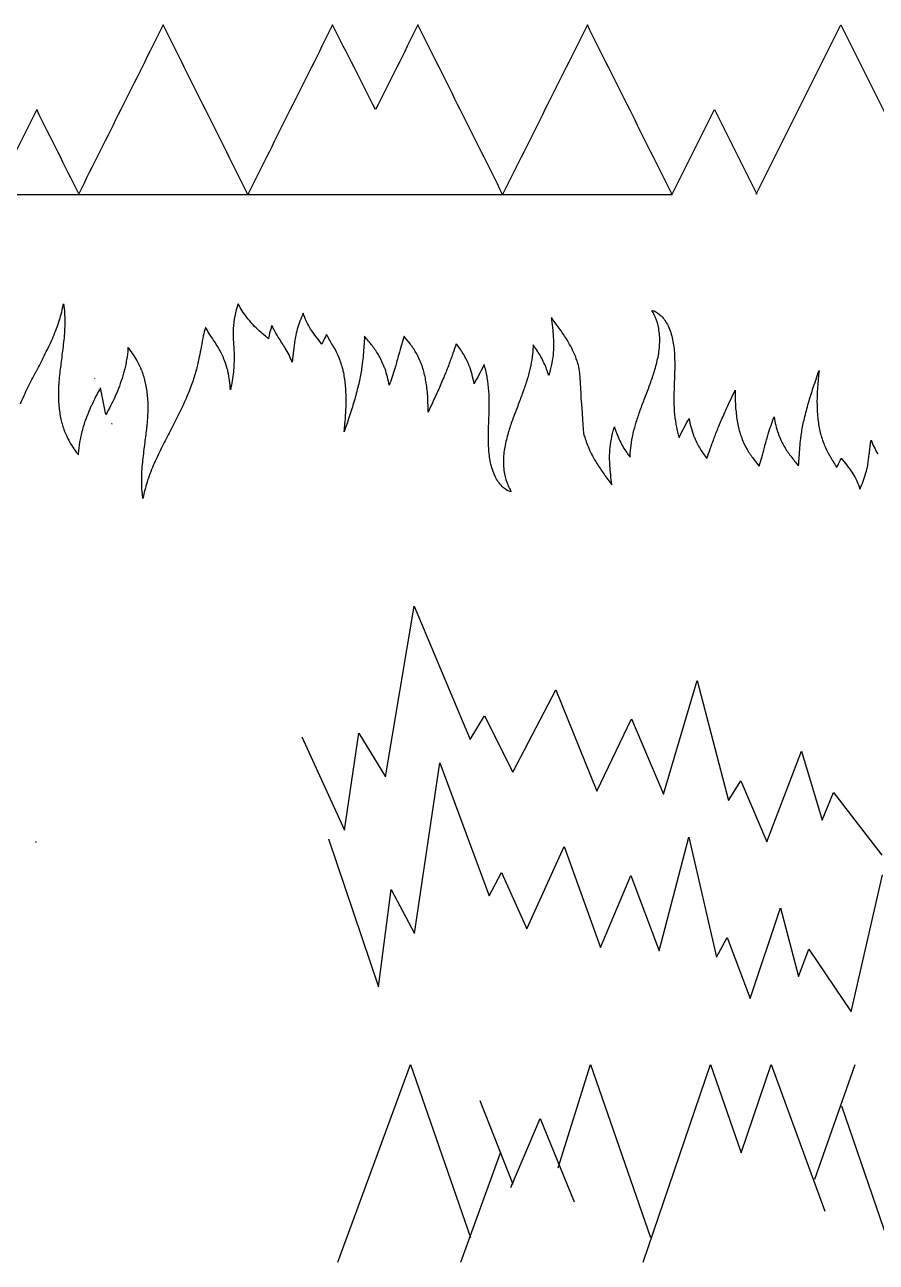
# Model space of a CAD drawing. Extents: x -2445 to 19593, y -8321 to 2625.
# Drawn here: x 3171 to 6248, y -2534 to 1939 of the extents above; entities that cross this region are included whole.
import ezdxf

# ---------------------------------------------------------------- set-up
doc = ezdxf.new("R2010")
doc.units = 0
doc.layers.add('Layer_1', color=7, linetype='CONTINUOUS')

msp = doc.modelspace()

# ---------------------------------------------------------------- linework, layer by layer
at = {"layer": 'Layer_1', "color": 7}
for points in [[(5814.4252, 1326.521504), (6120.56696, 1938.805), (6426.70864, 1326.521504), (6732.8504, 1938.805), (6888.18896, 1632.663232), (7041.25984, 1938.805), (7347.4016, 1326.521504), (7653.54328, 1938.805), (7959.68504, 1326.521504), (8112.756, 1632.663232), (8265.8264, 1326.521504)], [(5510.524, 1326.521504), (5663.5948, 1632.663232), (5816.66568, 1326.521504)], [(3977.57504, 1325.7382), (3977.57504, 1325.7382)], [(4898.27504, 1325.7382), (4898.27504, 1325.7382)], [(3309.907473, 922.320742), (3309.907473, 922.320742)], [(3294.512227, 864.529597), (3294.512227, 864.529597), (3294.512227, 864.529597)], [(3316.047075, 856.745169), (3316.047075, 856.745169), (3316.047075, 856.745169)], [(3825.782734, 842.916341), (3825.782734, 842.916341)], [(3844.078862, 813.734734), (3844.078862, 813.734734), (3844.078862, 813.734734), (3844.078862, 813.734734)], [(3924.248934, 811.581773), (3924.248934, 811.581773)], [(3924.486672, 840.276933), (3924.486672, 840.276933), (3924.486672, 840.276933)], [(4070.933954, 838.109948), (4070.933954, 838.109948), (4070.933954, 838.109948)], [(4266.10356, 811.394522), (4266.10356, 811.394522), (4266.10356, 811.394522), (4266.10356, 811.394522)], [(5078.380332, 844.863604), (5078.380332, 844.863604)], [(5081.471136, 810.6289), (5081.471136, 810.6289), (5081.471136, 810.6289)], [(5102.491783, 842.350216), (5102.491778, 842.350216)], [(5462.253243, 841.409399), (5462.253238, 841.409399), (5462.253243, 841.409399)], [(3544.241953, 767.615226), (3544.241953, 767.615226)], [(3869.962031, 773.167423), (3869.962031, 773.167423), (3869.962031, 773.167423)], [(3926.630244, 771.698223), (3926.630244, 771.698223), (3926.630244, 771.698223)], [(4112.774234, 769.488198), (4112.774234, 769.488198), (4112.774234, 769.488198), (4112.774234, 769.488198)], [(4143.767744, 769.647908), (4143.767744, 769.647908), (4143.767744, 769.647908)], [(4288.886109, 772.544284), (4288.886109, 772.544284)], [(4396.721304, 776.503142), (4396.721304, 776.503142)], [(4427.605525, 777.805822), (4427.605525, 777.805822)], [(4532.630705, 782.355246), (4532.630705, 782.355246)], [(4565.169848, 783.687908), (4565.169848, 783.687908)], [(4730.744428, 785.305486), (4730.744428, 785.305486)], [(5128.519027, 803.651254), (5128.519022, 803.651254)], [(5128.519027, 803.651254), (5128.519027, 803.651254)], [(5465.993158, 790.498642), (5465.993158, 790.498794)], [(5512.54876, 800.761395), (5512.54876, 800.761395), (5512.54876, 800.761395)], [(3303.77886, 728.203857), (3303.77886, 728.203857)], [(4587.658942, 749.175908), (4587.658942, 749.175908)], [(4754.963908, 751.39071), (4754.963908, 751.39071)], [(5157.797212, 748.271054), (5157.797212, 748.271054), (5157.797212, 748.271054), (5157.797199, 748.271054)], [(5459.781057, 737.792404), (5459.781062, 737.792404), (5459.781057, 737.792404)], [(5519.227275, 747.614697), (5519.227275, 747.614697)], [(3213.343413, 687.212194), (3213.343413, 687.212194)], [(3297.09674, 673.327331), (3297.09674, 673.327331), (3297.09674, 673.327331)], [(3593.62338, 690.510551), (3593.62338, 690.510551)], [(3790.649231, 688.813041), (3790.649231, 688.813041)], [(3905.787234, 685.126143), (3905.787234, 685.126143)], [(3925.541559, 684.49899), (3925.541559, 684.498838)], [(4321.402826, 691.583956), (4321.402826, 691.583956), (4321.402826, 691.583956), (4321.402826, 691.583956)], [(4388.825143, 694.767841), (4388.825143, 694.767841), (4388.825143, 694.767841)], [(4471.65194, 699.158216), (4471.65194, 699.158216), (4471.65194, 699.158216), (4471.65194, 699.158216)], [(4607.049166, 706.123056), (4607.049166, 706.123056), (4607.049166, 706.123056)], [(4608.556624, 701.903622), (4608.556624, 701.903622)], [(4702.120063, 705.331112), (4702.120063, 705.331112)], [(4703.646239, 709.565638), (4703.646239, 709.565638), (4703.646239, 709.565638), (4703.646239, 709.565638)], [(4831.105131, 709.828044), (4831.105131, 709.828044)], [(5068.272255, 682.235966), (5068.272255, 682.235966), (5068.272255, 682.235966), (5068.272255, 682.235966)], [(3296.769151, 670.445233), (3296.769151, 670.445233)], [(3464.630375, 529.98018), (3454.993906, 578.389593), (3445.357437, 626.799006)], [(4685.236691, 663.349582), (4685.236691, 663.349582)], [(5183.862571, 652.260991), (5183.862571, 652.260991)], [(5431.439018, 641.286137), (5431.439018, 641.286137)], [(3914.600645, 619.554889), (3914.600645, 619.554889)], [(4626.807919, 604.739511), (4626.807919, 604.739511)], [(4664.631258, 616.053667), (4664.631258, 616.053667)], [(4848.492251, 614.342336), (4848.492251, 614.342336)], [(5518.666149, 542.436864), (5518.666149, 542.436864)], [(5702.527142, 540.725533), (5702.527142, 540.725533)], [(5740.350481, 552.039689), (5740.350481, 552.039689)], [(4935.719382, 515.493063), (4935.719382, 515.493063)], [(5183.295829, 504.518209), (5183.295829, 504.518209)], [(5681.921709, 493.429618), (5681.921709, 493.429618)], [(3316.36446, 466.268649), (3316.36446, 466.268649)], [(3612.8911, 483.451869), (3612.8911, 483.451869), (3612.8911, 483.451869)], [(3613.218689, 486.333967), (3613.218689, 486.333967)], [(3696.644427, 469.567006), (3696.644427, 469.567006)], [(5298.886145, 474.543234), (5298.886145, 474.543234), (5298.886145, 474.543234), (5298.886145, 474.543234)], [(5665.038337, 451.448088), (5665.038337, 451.448088)], [(5758.601776, 454.875578), (5758.601776, 454.875578)], [(5760.109234, 450.656144), (5760.109234, 450.656144), (5760.109234, 450.656144)], [(5895.50646, 457.620984), (5895.50646, 457.620984), (5895.50646, 457.620984), (5895.50646, 457.620984)], [(5978.333257, 462.011359), (5978.333257, 462.011359), (5978.333257, 462.011359)], [(6045.755574, 465.195244), (6045.755574, 465.195244), (6045.755574, 465.195244), (6045.755574, 465.195244)], [(3606.20898, 428.575343), (3606.20898, 428.575343)], [(4847.931125, 409.164503), (4847.931125, 409.164503)], [(4907.377343, 418.986796), (4907.377338, 418.986796), (4907.377343, 418.986796)], [(5209.361188, 408.508146), (5209.361188, 408.508146), (5209.361188, 408.508146), (5209.361201, 408.508146)], [(5536.053269, 446.951156), (5536.053269, 446.951156)], [(5612.194492, 405.38849), (5612.194492, 405.38849)], [(5663.512161, 447.213562), (5663.512161, 447.213562), (5663.512161, 447.213562), (5663.512161, 447.213562)], [(5779.499458, 407.603292), (5779.499458, 407.603292)], [(3365.745887, 389.163974), (3365.745887, 389.163974)], [(4901.165242, 366.280558), (4901.165242, 366.280406)], [(5636.413972, 371.473714), (5636.413972, 371.473714)], [(5801.988552, 373.091292), (5801.988552, 373.091292)], [(5834.527695, 374.423954), (5834.527695, 374.423954)], [(5939.552875, 378.973378), (5939.552875, 378.973378)], [(5970.437096, 380.276058), (5970.437096, 380.276058)], [(6078.272291, 384.234916), (6078.272291, 384.234916)], [(6223.390656, 387.131292), (6223.390656, 387.131292), (6223.390656, 387.131292)], [(4854.60964, 356.017805), (4854.60964, 356.017805), (4854.60964, 356.017805)], [(4904.905157, 315.369801), (4904.905162, 315.369801), (4904.905157, 315.369801)], [(5238.639373, 353.127946), (5238.639378, 353.127946)], [(5238.639373, 353.127946), (5238.639373, 353.127946)], [(5264.666617, 314.428984), (5264.666622, 314.428984)], [(5285.687264, 346.1503), (5285.687264, 346.1503), (5285.687264, 346.1503)], [(6101.05484, 345.384678), (6101.05484, 345.384678), (6101.05484, 345.384678), (6101.05484, 345.384678)], [(3593.940765, 300.034031), (3593.940765, 300.034031), (3593.940765, 300.034031)], [(3615.475613, 292.249603), (3615.475613, 292.249603), (3615.475613, 292.249603)], [(5288.778068, 311.915596), (5288.778068, 311.915596)], [(3600.080367, 234.458458), (3600.080367, 234.458458)], [(4172.8404, -634.6178), (4327.27824, -972.6638), (4378.77496, -621.5426), (4475.33184, -780.1134), (4578.32608, -162.82012), (4781.09528, -644.19556), (4832.59216, -559.24708), (4935.58624, -763.12364), (5090.07736, -465.80356), (5238.13112, -831.0826), (5363.65464, -570.5734), (5479.5232, -842.4094), (5601.82864, -431.82388), (5714.47832, -865.06228), (5759.53808, -794.2714), (5852.8764, -1015.13796), (5978.39976, -686.66988), (6052.42664, -935.85268), (6094.26736, -836.74572), (6268.06992, -1063.27564)], [(4268.89992, -1003.4618), (4450.12384, -1538.63836), (4495.42968, -1187.51732), (4580.37832, -1346.08812), (4670.99016, -728.7946), (4849.38256, -1210.17028), (4894.68832, -1125.2218), (4985.30016, -1329.09836), (5121.21808, -1031.77828), (5251.47248, -1397.05732), (5361.906, -1136.54812), (5463.84416, -1408.38388), (5571.44592, -997.7986), (5670.55264, -1431.037), (5710.19552, -1360.24612), (5792.31272, -1581.11268), (5902.74576, -1252.6446), (5967.87296, -1501.8274), (6004.68408, -1402.72044), (6157.59168, -1629.25036), (6270.85664, -1133.71644)], [(4302.3948, -2534.34052), (4565.3508, -1820.01748), (4782.50808, -2445.04532)], [(5099.46816, -2193.15348), (5215.2144, -1820.01748), (5432.37208, -2445.04532)], [(5406.20152, -2534.34052), (5649.52936, -1820.01748), (5759.7168, -2138.90356), (5868.29528, -1820.01748), (6062.87376, -2349.7214)], [(6026.18456, -2234.3486), (6172.19288, -1820.01748)], [(4815.87184, -1949.93476), (4935.38096, -2252.19076)], [(6122.30312, -1968.82532), (6316.56136, -2534.34052)], [(4927.67704, -2264.13052), (5033.79688, -2014.17964), (5156.99648, -2315.5326)], [(4747.04456, -2534.34052), (4891.0872, -2138.90356)]]:
    msp.add_lwpolyline(points, dxfattribs=at)
for points in [[(3671.42496, 1938.0132), (3569.75832, 1734.671536), (3468.0916, 1531.329864), (3366.42496, 1327.9882)], [(3977.57504, 1325.7382), (3875.52504, 1529.829864), (3773.47496, 1733.921536), (3671.42496, 1938.0132)], [(4283.72496, 1938.0132), (4181.67496, 1733.921536), (4079.62504, 1529.829864), (3977.57504, 1325.7382)], [(4439.05, 1631.8882), (4387.27496, 1733.929864), (4335.5, 1835.971536), (4283.72496, 1938.0132)], [(4592.12496, 1938.0132), (4541.1, 1835.971536), (4490.07496, 1733.929864), (4439.05, 1631.8882)], [(4898.27504, 1325.7382), (4796.22504, 1529.829864), (4694.17496, 1733.921536), (4592.12496, 1938.0132)], [(5204.4, 1938.0132), (5102.35832, 1733.921536), (5000.31672, 1529.829864), (4898.27504, 1325.7382)], [(5510.55, 1325.7382), (5408.5, 1529.829864), (5306.45, 1733.921536), (5204.4, 1938.0132)], [(3214.5, 1631.8882), (3163.47496, 1529.8382), (3112.45, 1427.7882), (3061.42496, 1325.7382)], [(3366.42496, 1327.9882), (3315.78328, 1429.2882), (3265.14168, 1530.5882), (3214.5, 1631.8882)], [(3061.42496, 1325.7382), (3162.71664, 1325.7382), (3264.00832, 1325.7382), (3365.3, 1325.7382)], [(3365.3, 1325.7382), (3366.05, 1325.7382), (3366.8, 1325.7382), (3367.55, 1325.7382)], [(3367.55, 1325.7382), (3570.89168, 1325.7382), (3774.23336, 1325.7382), (3977.57504, 1325.7382)], [(3977.57504, 1325.7382), (4284.47504, 1325.7382), (4591.37504, 1325.7382), (4898.27504, 1325.7382)], [(4898.27504, 1325.7382), (5102.36672, 1325.7382), (5306.45832, 1325.7382), (5510.55, 1325.7382)], [(3294.512227, 864.529597), (3300.621494, 883.4546), (3305.626609, 902.797297), (3309.907473, 922.320742)], [(3309.907473, 922.320742), (3309.907473, 922.320742), (3309.907473, 922.320895), (3309.907612, 922.321047)], [(3309.907612, 922.321047), (3310.448237, 924.959032), (3310.998236, 927.594832), (3311.560747, 930.227328)], [(3311.560747, 930.227328), (3311.560747, 930.227328), (3311.560747, 930.227328), (3311.560747, 930.227481)], [(3311.560747, 930.227481), (3312.000764, 927.205948), (3312.420235, 924.180757), (3312.820221, 921.152618)], [(3312.820221, 921.152618), (3315.346742, 899.810166), (3316.51812, 878.261763), (3316.047075, 856.745169)], [(3942.049869, 930.244744), (3932.775294, 901.22432), (3926.747428, 870.939377), (3924.486672, 840.276933)], [(3942.049961, 930.24515), (3942.049915, 930.244998), (3942.049869, 930.244846), (3942.049869, 930.244744)], [(3974.270209, 880.401853), (3962.174261, 895.886306), (3951.304497, 912.546252), (3942.049961, 930.24515)], [(4177.590799, 896.341045), (4169.257252, 877.509237), (4162.121355, 858.042958), (4156.124101, 838.163659)], [(4204.546862, 838.662505), (4193.325824, 856.49652), (4183.904238, 875.791554), (4177.590799, 896.341045)], [(5442.180272, 898.282174), (5440.792976, 901.002834), (5439.280033, 903.647729), (5437.985038, 906.422811)], [(5437.985038, 906.422811), (5448.122264, 904.539625), (5457.289549, 898.578321), (5465.406509, 891.63467)], [(5450.330333, 881.072009), (5447.762234, 886.8921), (5445.057449, 892.639933), (5442.180272, 898.282174)], [(3271.087983, 803.505379), (3280.010775, 823.296057), (3287.614023, 843.781878), (3294.512227, 864.529597)], [(3316.047075, 856.745169), (3315.480086, 834.906514), (3314.162527, 813.078529), (3311.62174, 791.410711)], [(4012.091604, 838.656306), (3998.686454, 851.660503), (3985.919584, 865.489012), (3974.270209, 880.401853)], [(4064.620608, 851.664822), (4063.077408, 847.190299), (4061.590953, 842.692198), (4060.153856, 838.175194)], [(4070.933954, 838.109948), (4068.722787, 842.566737), (4066.611351, 847.083843), (4064.620608, 851.664822)], [(5074.376738, 881.023111), (5074.376678, 881.023111), (5074.376614, 881.023264), (5074.376554, 881.023264)], [(5074.376554, 881.023264), (5075.655632, 868.962693), (5077.130059, 856.927783), (5078.380332, 844.863604)], [(5102.491778, 842.350216), (5093.256288, 855.359901), (5083.748532, 868.132028), (5074.376738, 881.023111)], [(5462.253238, 841.409399), (5459.530298, 855.039885), (5455.822205, 868.492571), (5450.330333, 881.072009)], [(5465.406509, 891.63467), (5465.40655, 891.63467), (5465.406587, 891.634517), (5465.406629, 891.634517)], [(5465.406629, 891.634517), (5467.254715, 890.053678), (5469.055498, 888.406119), (5470.814182, 886.70617)], [(5470.814182, 886.70617), (5481.16255, 876.459067), (5489.410486, 863.829678), (5496.058878, 850.369625)], [(5496.058878, 850.369625), (5496.058883, 850.369625), (5496.058887, 850.369625), (5496.058892, 850.369625)], [(5496.058892, 850.369625), (5503.483376, 834.714638), (5509.099298, 818.007486), (5512.54876, 800.761395)], [(3816.578017, 814.477998), (3813.881862, 801.251843), (3811.548155, 787.940015), (3809.066651, 774.663148)], [(3824.008998, 842.96558), (3821.061022, 833.62882), (3818.585521, 824.112328), (3816.578017, 814.477998)], [(3824.645984, 844.95695), (3824.432809, 844.293516), (3824.220511, 843.629624), (3824.008998, 842.96558)], [(3825.782734, 842.916341), (3825.402232, 843.595477), (3825.0233, 844.275629), (3824.645984, 844.95695)], [(3844.078862, 813.734734), (3837.73892, 823.27587), (3831.550053, 832.944805), (3825.782734, 842.916341)], [(3869.962031, 773.167423), (3861.623589, 786.908938), (3852.814704, 800.295717), (3844.078862, 813.734734)], [(3924.486672, 840.276933), (3923.849732, 830.730868), (3923.810025, 821.141203), (3924.248934, 811.581773)], [(3924.248934, 811.581773), (3924.845566, 798.274671), (3925.848925, 784.994044), (3926.630198, 771.698477)], [(4044.912547, 809.545178), (4033.773694, 818.974523), (4022.745376, 828.570844), (4012.091604, 838.656306)], [(4051.802486, 803.598559), (4049.503916, 805.577988), (4047.206685, 807.559398), (4044.912547, 809.545178)], [(4052.872425, 809.481355), (4052.504113, 807.522964), (4052.148036, 805.561829), (4051.802486, 803.598559)], [(4060.153856, 838.175194), (4057.191889, 828.787924), (4054.741737, 819.203239), (4052.872425, 809.481355)], [(4087.656963, 809.31382), (4081.708881, 818.642654), (4076.021393, 828.18379), (4070.933954, 838.109948)], [(4112.774234, 769.488198), (4104.546328, 782.872639), (4095.964746, 795.989289), (4087.656963, 809.31382)], [(4149.339987, 809.470125), (4147.087496, 796.268718), (4145.409197, 782.957906), (4143.767744, 769.647908)], [(4149.340033, 809.470379), (4149.340033, 809.470278), (4149.339987, 809.470278), (4149.339987, 809.470125)], [(4156.124101, 838.163659), (4153.316625, 828.768869), (4151.033937, 819.182812), (4149.340033, 809.470379)], [(4224.945654, 810.485755), (4217.802415, 819.569714), (4210.883987, 828.880813), (4204.546862, 838.662505)], [(4224.945746, 810.485603), (4224.9457, 810.485755), (4224.945654, 810.485755), (4224.945654, 810.485755)], [(4245.439697, 784.234672), (4238.613382, 792.989809), (4231.716193, 801.678228), (4224.945746, 810.485603)], [(4257.807089, 811.192534), (4253.480238, 802.322657), (4249.384153, 793.317766), (4245.439836, 784.234367)], [(4261.793193, 818.916899), (4260.431032, 816.363318), (4259.101515, 813.788445), (4257.807089, 811.192534)], [(4266.10356, 811.394522), (4264.641669, 813.884382), (4263.202587, 816.390554), (4261.793193, 818.916899)], [(4288.886109, 772.544284), (4281.394043, 785.566317), (4273.582283, 798.363241), (4266.10356, 811.394522)], [(4399.561239, 812.645474), (4398.366498, 800.624233), (4397.561262, 788.560816), (4396.721304, 776.503142)], [(4399.561424, 812.645372), (4399.561378, 812.645372), (4399.561285, 812.645474), (4399.561239, 812.645474)], [(4427.605525, 777.805822), (4418.39416, 789.550683), (4408.90087, 801.023533), (4399.561424, 812.645372)], [(4541.959365, 813.060476), (4538.726024, 802.871708), (4535.671118, 792.615713), (4532.630705, 782.355246)], [(4565.169848, 783.687908), (4557.581384, 793.618944), (4549.76323, 803.333815), (4541.959365, 813.060476)], [(5078.380332, 844.863604), (5078.380336, 844.863604), (5078.380336, 844.863604), (5078.380336, 844.863604)], [(5078.380336, 844.863604), (5079.603446, 833.47414), (5080.70203, 822.066383), (5081.471136, 810.6289)], [(5081.471136, 810.6289), (5082.504253, 795.139873), (5082.768125, 779.575794), (5081.900737, 764.074368)], [(5128.519022, 803.651254), (5120.280561, 816.897327), (5111.515192, 829.739019), (5102.491783, 842.350216)], [(5465.993158, 790.498794), (5466.604006, 807.551383), (5465.319165, 824.680448), (5462.253243, 841.409399)], [(3241.881553, 742.306664), (3251.873914, 762.55579), (3261.546767, 782.9941), (3271.087983, 803.505277)], [(3271.087983, 803.505277), (3271.087983, 803.505277), (3271.087983, 803.505277), (3271.087983, 803.505379)], [(3311.62174, 791.410559), (3309.072964, 770.331885), (3306.418317, 749.269014), (3303.77886, 728.203857)], [(3311.62174, 791.410711), (3311.62174, 791.410559), (3311.62174, 791.410559), (3311.62174, 791.410559)], [(3544.241953, 767.615226), (3543.233653, 754.33663), (3541.548568, 741.124044), (3539.323226, 728.026196)], [(3544.631597, 772.626553), (3544.511181, 770.955213), (3544.381207, 769.284787), (3544.241953, 767.615226)], [(3548.21499, 768.067068), (3547.026851, 769.593028), (3545.832294, 771.112839), (3544.631597, 772.626858)], [(3544.631597, 772.626858), (3544.631597, 772.626705), (3544.631597, 772.626553), (3544.631597, 772.626553)], [(3579.935474, 719.54566), (3570.760492, 736.754249), (3560.047666, 752.950512), (3548.21499, 768.067068)], [(3809.066651, 774.663148), (3806.990167, 762.465327), (3804.721747, 750.30648), (3802.210925, 738.2079)], [(3889.018977, 736.048182), (3883.573245, 748.951207), (3877.217836, 761.392785), (3869.962031, 773.167423)], [(3926.630198, 771.698477), (3926.630198, 771.698477), (3926.630244, 771.698324), (3926.630244, 771.698223)], [(3926.630244, 771.698223), (3927.567531, 758.995204), (3927.958791, 746.245384), (3927.87739, 733.500952)], [(4137.546925, 719.466135), (4130.797348, 736.977782), (4122.563809, 753.811462), (4112.774234, 769.488198)], [(4143.007017, 762.60776), (4141.418477, 748.193156), (4139.616945, 733.806296), (4137.547018, 719.465881)], [(4143.767744, 769.647908), (4143.518047, 767.300633), (4143.264979, 764.953917), (4143.007017, 762.60776)], [(4245.439836, 784.234367), (4245.439789, 784.234519), (4245.439743, 784.234519), (4245.439697, 784.234672)], [(4306.51016, 736.737125), (4301.448577, 749.12982), (4295.574878, 761.123976), (4288.886109, 772.544284)], [(4395.793713, 761.275251), (4395.09084, 751.144818), (4394.209836, 741.029681), (4393.170509, 730.934564)], [(4396.721304, 776.503142), (4396.452215, 771.424383), (4396.145219, 766.347912), (4395.793713, 761.275403)], [(4395.793713, 761.275403), (4395.793713, 761.275251), (4395.793713, 761.275251), (4395.793713, 761.275251)], [(4451.045145, 742.966883), (4444.08627, 755.238487), (4436.246761, 766.906109), (4427.605525, 777.805822)], [(4532.630705, 782.355246), (4529.303704, 770.361496), (4526.034141, 758.348487), (4522.729349, 746.347268)], [(4587.658942, 749.175908), (4581.028216, 761.325202), (4573.513244, 772.892465), (4565.169848, 783.687908)], [(4730.744322, 785.305181), (4726.694022, 773.908502), (4722.634482, 762.515887), (4718.561257, 751.129117)], [(4730.744428, 785.305486), (4730.744387, 785.305486), (4730.744359, 785.305334), (4730.744322, 785.305181)], [(4754.963908, 751.39071), (4747.72002, 763.375059), (4739.625361, 774.738912), (4730.744428, 785.305486)], [(5008.126259, 775.034907), (5007.748325, 762.763456), (5006.634345, 750.525898), (5004.996041, 738.380466)], [(5008.322063, 781.315988), (5008.274692, 779.221617), (5008.209663, 777.127855), (5008.126259, 775.034907)], [(5013.539343, 774.36385), (5011.820492, 776.699438), (5010.080867, 779.016631), (5008.322063, 781.315988)], [(5013.539346, 774.36385), (5013.539345, 774.36385), (5013.539343, 774.36385), (5013.539343, 774.36385)], [(5039.401469, 733.207955), (5031.770491, 747.638871), (5023.120828, 761.418294), (5013.539346, 774.36385)], [(5081.900737, 764.074368), (5081.266166, 751.389998), (5079.82845, 738.760762), (5077.77959, 726.258816)], [(5157.797199, 748.271054), (5149.438114, 767.568679), (5139.459978, 785.986502), (5128.519027, 803.651254)], [(5459.781062, 737.792404), (5463.360886, 755.088699), (5465.272066, 772.77713), (5465.993158, 790.498642)], [(5512.54876, 800.761395), (5516.030788, 783.272106), (5518.408538, 765.496274), (5519.227275, 747.614697)], [(3213.343459, 687.212347), (3223.285909, 705.301298), (3232.713635, 723.728369), (3241.881461, 742.306511)], [(3241.881461, 742.306511), (3241.881461, 742.306511), (3241.881461, 742.306511), (3241.881553, 742.306664)], [(3303.77886, 728.203857), (3301.488047, 709.92115), (3299.200096, 691.637579), (3297.09674, 673.327636)], [(3539.323226, 728.025789), (3536.77482, 713.026615), (3533.521647, 698.175869), (3529.704117, 683.506583)], [(3539.323226, 728.026196), (3539.323226, 728.026094), (3539.323226, 728.025942), (3539.323226, 728.025789)], [(3593.62338, 690.510703), (3589.514136, 700.437319), (3584.949408, 710.136031), (3579.935474, 719.54566)], [(3802.210925, 738.2079), (3799.078122, 723.112534), (3795.584626, 708.108481), (3791.783487, 693.200264)], [(3889.019023, 736.048029), (3889.019023, 736.048029), (3889.018977, 736.048029), (3889.018977, 736.048182)], [(3904.633539, 689.689083), (3900.447605, 705.529035), (3895.333386, 721.086915), (3889.019023, 736.048029)], [(3927.87739, 733.500952), (3927.780014, 718.655186), (3927.064998, 703.818364), (3925.918875, 689.026055)], [(4137.547018, 719.465881), (4137.546972, 719.465982), (4137.546925, 719.465982), (4137.546925, 719.466135)], [(4321.402826, 691.583956), (4317.348573, 706.975317), (4312.479896, 722.120838), (4306.51016, 736.737125)], [(4393.170463, 730.93426), (4391.92641, 718.850517), (4390.459947, 706.795129), (4388.825143, 694.767841)], [(4393.170509, 730.934564), (4393.170509, 730.934412), (4393.170463, 730.93426), (4393.170463, 730.93426)], [(4471.65194, 699.158216), (4465.760834, 714.28712), (4458.963469, 729.003562), (4451.045145, 742.966883)], [(4522.729256, 746.346963), (4518.584599, 731.295805), (4514.395848, 716.259485), (4510.14144, 701.245523)], [(4522.729349, 746.347268), (4522.729303, 746.347115), (4522.729256, 746.347115), (4522.729256, 746.346963)], [(4607.049166, 706.123056), (4601.548277, 720.969076), (4595.160068, 735.431649), (4587.658942, 749.175908)], [(4718.561257, 751.129117), (4713.603168, 737.268746), (4708.627779, 723.415896), (4703.646239, 709.565638)], [(4775.731362, 710.482738), (4769.705551, 724.640984), (4762.832062, 738.373403), (4754.963908, 751.39071)], [(5004.995997, 738.38006), (5003.146027, 724.665476), (5000.637926, 711.06492), (4997.743938, 697.570719)], [(5004.996041, 738.380466), (5004.996027, 738.380314), (5004.996012, 738.380161), (5004.995997, 738.38006)], [(5039.401618, 733.207803), (5039.401568, 733.207803), (5039.401519, 733.207955), (5039.401469, 733.207955)], [(5059.483971, 687.772919), (5053.774731, 703.414643), (5047.105613, 718.638773), (5039.401618, 733.207803)], [(5077.77959, 726.258816), (5075.551003, 712.660344), (5072.609305, 699.210504), (5069.221339, 685.905129)], [(5157.797212, 748.271054), (5157.797212, 748.271054), (5157.797212, 748.271054), (5157.797199, 748.271054)], [(5173.883142, 702.616347), (5169.586538, 718.255174), (5164.20106, 733.531186), (5157.797212, 748.271054)], [(5446.730193, 686.407851), (5451.740392, 703.321615), (5456.078001, 720.47563), (5459.781057, 737.792404)], [(5519.227275, 747.614697), (5520.054558, 729.90843), (5520.286151, 712.171522), (5520.084427, 694.443354)], [(3182.818455, 627.334859), (3192.183249, 646.482277), (3201.860119, 665.443713), (3211.736404, 684.277351)], [(3211.736404, 684.277351), (3211.73645, 684.277351), (3211.73645, 684.277351), (3211.73645, 684.277351)], [(3211.73645, 684.277351), (3212.273428, 685.254819), (3212.809067, 686.233151), (3213.343413, 687.212194)], [(3213.343413, 687.212194), (3213.343413, 687.212194), (3213.343413, 687.212347), (3213.343459, 687.212347)], [(3297.09674, 673.327331), (3296.986805, 672.366734), (3296.877377, 671.405983), (3296.769151, 670.445233)], [(3297.09674, 673.327636), (3297.09674, 673.327484), (3297.09674, 673.327484), (3297.09674, 673.327331)], [(3528.61534, 679.394316), (3521.65014, 654.210439), (3512.63953, 629.746807), (3502.446644, 605.931924)], [(3529.704117, 683.506583), (3529.347348, 682.133829), (3528.984299, 680.763158), (3528.61534, 679.394316)], [(3593.62338, 690.510551), (3593.62338, 690.510703), (3593.62338, 690.510703), (3593.62338, 690.510703)], [(3595.221155, 686.537313), (3594.699367, 687.866976), (3594.166775, 689.191457), (3593.62338, 690.510551)], [(3607.955197, 643.823495), (3604.714353, 658.393694), (3600.509026, 672.711852), (3595.221155, 686.537313)], [(3790.649231, 688.813041), (3786.199886, 672.778825), (3781.024166, 656.995481), (3775.402565, 641.413566)], [(3791.783395, 693.19996), (3791.411111, 691.73579), (3791.032918, 690.273602), (3790.649231, 688.813041)], [(3791.783487, 693.200264), (3791.783441, 693.200112), (3791.783441, 693.200112), (3791.783395, 693.19996)], [(3905.787234, 685.126143), (3905.415551, 686.650985), (3905.031171, 688.172219), (3904.633539, 689.689083)], [(3914.600645, 619.554889), (3913.341032, 641.637556), (3910.704992, 663.672255), (3905.787234, 685.126143)], [(3925.541559, 684.498838), (3923.264135, 662.61079), (3919.34415, 640.958522), (3914.600645, 619.554889)], [(3925.918829, 689.025801), (3925.801414, 687.516102), (3925.67555, 686.007114), (3925.541559, 684.499143)], [(3925.541559, 684.499143), (3925.541559, 684.49899), (3925.541559, 684.49899), (3925.541559, 684.49899)], [(3925.918875, 689.026055), (3925.918875, 689.025903), (3925.918829, 689.025801), (3925.918829, 689.025801)], [(4322.527294, 687.125897), (4322.164614, 688.615576), (4321.78993, 690.101748), (4321.402826, 691.583956)], [(4322.527386, 687.125592), (4322.52734, 687.125745), (4322.52734, 687.125897), (4322.527294, 687.125897)], [(4330.178053, 638.430754), (4328.588958, 654.823517), (4326.175327, 671.136145), (4322.527386, 687.125592)], [(4388.194713, 690.270452), (4385.546622, 673.740439), (4382.148793, 657.363378), (4378.333203, 641.112236)], [(4388.825143, 694.767841), (4388.62134, 693.267644), (4388.411028, 691.768464), (4388.194713, 690.270452)], [(4471.652032, 699.157911), (4471.651986, 699.158063), (4471.651986, 699.158063), (4471.65194, 699.158216)], [(4473.273724, 694.843453), (4472.745796, 696.287348), (4472.205355, 697.725704), (4471.652032, 699.157911)], [(4473.273862, 694.843149), (4473.273816, 694.843301), (4473.27377, 694.843453), (4473.273724, 694.843453)], [(4488.187906, 635.78906), (4484.703736, 655.884676), (4479.956075, 675.752542), (4473.273862, 694.843149)], [(4508.874763, 696.802861), (4502.618254, 676.212616), (4495.577748, 655.919077), (4488.187952, 635.788755)], [(4510.14144, 701.245523), (4509.7228, 699.763467), (4509.300467, 698.28258), (4508.874763, 696.802861)], [(4608.556624, 701.903622), (4608.066488, 703.315402), (4607.564143, 704.7221), (4607.049166, 706.123056)], [(4608.556675, 701.90347), (4608.556661, 701.90347), (4608.556648, 701.903622), (4608.556624, 701.903622)], [(4620.077549, 656.16568), (4617.215244, 671.68484), (4613.487527, 687.026657), (4608.556675, 701.90347)], [(4702.120063, 705.331112), (4696.770409, 691.204677), (4691.088892, 677.232565), (4685.236691, 663.349582)], [(4702.120118, 705.331264), (4702.120104, 705.331264), (4702.120077, 705.331112), (4702.120063, 705.331112)], [(4703.646239, 709.565638), (4703.140072, 708.152995), (4702.631295, 706.741571), (4702.120118, 705.331264)], [(4777.428882, 706.360868), (4776.875024, 707.740787), (4776.30929, 709.114913), (4775.731362, 710.482738)], [(4795.282712, 641.143334), (4791.170139, 663.431394), (4785.519404, 685.433418), (4777.428882, 706.360868)], [(4829.158334, 705.806888), (4818.245764, 684.015897), (4806.806046, 662.550168), (4795.282712, 641.143334)], [(4829.158398, 705.80699), (4829.158385, 705.806888), (4829.158357, 705.806888), (4829.158334, 705.806888)], [(4831.105131, 709.828044), (4830.457257, 708.487049), (4829.808313, 707.146715), (4829.158398, 705.80699)], [(4831.105274, 709.828349), (4831.105237, 709.828197), (4831.105181, 709.828044), (4831.105131, 709.828044)], [(4831.271114, 710.170178), (4831.215883, 710.056354), (4831.160518, 709.942275), (4831.105274, 709.828349)], [(4831.391391, 709.820981), (4831.35136, 709.937702), (4831.311292, 710.053762), (4831.271114, 710.170178)], [(4832.750365, 705.723044), (4832.308838, 707.093563), (4831.855967, 708.45966), (4831.391391, 709.820981)], [(4832.750379, 705.723044), (4832.750379, 705.723044), (4832.750379, 705.723044), (4832.750365, 705.723044)], [(4842.896774, 662.076679), (4840.416546, 676.857198), (4837.134146, 691.488019), (4832.750379, 705.723044)], [(4996.914125, 693.774367), (4993.762661, 680.33032), (4989.995313, 667.067884), (4985.904922, 653.933754)], [(4996.91416, 693.774519), (4996.914148, 693.774519), (4996.914137, 693.774367), (4996.914125, 693.774367)], [(4997.743933, 697.570719), (4997.472706, 696.303913), (4997.195998, 695.03848), (4996.91416, 693.774519)], [(4997.743938, 697.570719), (4997.743937, 697.570719), (4997.743935, 697.570719), (4997.743933, 697.570719)], [(5060.95505, 683.637633), (5060.474033, 685.019991), (5059.983739, 686.398488), (5059.483971, 687.772919)], [(5060.955156, 683.637227), (5060.95512, 683.637328), (5060.955087, 683.637481), (5060.95505, 683.637633)], [(5065.034333, 670.87948), (5063.751283, 675.161112), (5062.393099, 679.415658), (5060.955156, 683.637227)], [(5068.272255, 682.235966), (5067.240523, 678.434278), (5066.158621, 674.649206), (5065.034333, 670.87948)], [(5069.221339, 685.905129), (5068.909989, 684.6805), (5068.593527, 683.457445), (5068.272255, 682.235966)], [(5183.579245, 578.389607), (5181.195446, 600.630053), (5178.050344, 687.448837), (5173.883233, 702.61636)], [(5431.439018, 641.286137), (5437.138769, 656.067622), (5442.207897, 671.141087), (5446.730193, 686.407851)], [(5520.084427, 694.443354), (5519.902985, 678.498267), (5519.362789, 662.559989), (5518.620891, 646.63467)], [(6020.81865, 627.41352), (6027.559639, 647.981864), (6034.538829, 668.454575), (6041.542629, 688.916208)], [(6041.542629, 688.916208), (6039.489646, 668.835887), (6037.574486, 648.73463), (6036.201291, 628.584134)], [(3155.56306, 568.431842), (3164.148059, 588.339495), (3173.327012, 607.932099), (3182.818455, 627.334859)], [(3296.769151, 670.445233), (3294.833167, 651.152486), (3293.418833, 631.78616), (3292.978031, 612.382231)], [(3445.357437, 626.799006), (3433.824738, 606.414916), (3423.076176, 585.487314), (3413.327001, 564.00502)], [(3424.777237, 659.798969), (3424.461006, 660.385521), (3424.14339, 660.971158), (3423.824528, 661.555982)], [(3607.955197, 643.823089), (3607.955197, 643.823241), (3607.955197, 643.823343), (3607.955197, 643.823495)], [(3615.40991, 595.658042), (3613.86985, 611.868432), (3611.476535, 627.991826), (3607.955197, 643.823089)], [(3775.402565, 641.413566), (3768.93325, 623.482191), (3761.867812, 605.815254), (3754.42478, 588.347358)], [(4332.869453, 582.954159), (4332.715377, 601.47915), (4331.963747, 620.009476), (4330.178053, 638.430754)], [(4378.333203, 641.112236), (4373.905327, 622.253496), (4368.908847, 603.560716), (4363.621484, 584.972055)], [(4488.187952, 635.788755), (4488.187952, 635.788755), (4488.187906, 635.788907), (4488.187906, 635.78906)], [(4626.807919, 604.739511), (4625.316127, 621.988447), (4623.209405, 639.185095), (4620.077549, 656.16568)], [(4685.236691, 663.349582), (4678.550876, 647.489051), (4671.639056, 631.744936), (4664.631258, 616.053667)], [(4848.492251, 614.342336), (4847.288354, 630.337526), (4845.545262, 646.29369), (4842.896774, 662.076679)], [(4985.904922, 653.933754), (4981.392475, 639.444351), (4976.484581, 625.107391), (4971.425514, 610.838371)], [(5412.209786, 590.179438), (5418.366094, 606.397501), (5424.533791, 622.610888), (5430.521271, 638.905426)], [(5430.521271, 638.905426), (5430.828789, 639.698234), (5431.1347, 640.491754), (5431.439014, 641.286137)], [(5431.439014, 641.286137), (5431.439014, 641.286137), (5431.439014, 641.286137), (5431.439018, 641.286137)], [(5518.501256, 644.093029), (5517.913757, 626.474671), (5517.350147, 608.852248), (5517.248019, 591.222305)], [(5518.620878, 646.634365), (5518.581216, 645.787287), (5518.541305, 644.940158), (5518.501256, 644.093029)], [(5518.620891, 646.63467), (5518.620891, 646.634517), (5518.620878, 646.634365), (5518.620878, 646.634365)], [(6003.536916, 571.807145), (6008.920825, 590.480514), (6014.778871, 608.984772), (6020.81865, 627.41352)], [(6036.201291, 628.584134), (6034.959593, 610.363675), (6034.148354, 592.096213), (6034.288947, 573.825041)], [(3292.978031, 612.382231), (3292.589449, 595.278675), (3292.957254, 578.136906), (3294.57793, 561.121158)], [(3496.660811, 592.774166), (3486.911636, 571.291872), (3476.163073, 550.36427), (3464.630375, 529.98018)], [(3496.660949, 592.774471), (3496.660949, 592.774319), (3496.660949, 592.774319), (3496.660811, 592.774166)], [(3502.446644, 605.931924), (3500.560434, 601.523816), (3498.630961, 597.138066), (3496.660949, 592.774471)], [(3617.009809, 544.396969), (3617.398391, 561.500525), (3617.030586, 578.642294), (3615.40991, 595.658042)], [(3754.42478, 588.347358), (3745.839781, 568.439705), (3736.660828, 548.847101), (3727.169385, 529.444341)], [(4330.957109, 528.195066), (4332.198807, 546.415525), (4333.010046, 564.682987), (4332.869453, 582.954159)], [(4363.621484, 584.972055), (4358.237575, 566.298686), (4352.379529, 547.794428), (4346.33975, 529.36568)], [(4628.631063, 538.389423), (4628.957332, 560.524683), (4628.720059, 582.701662), (4626.807919, 604.739511)], [(4660.580957, 607.015239), (4650.115427, 584.036763), (4639.35702, 561.221655), (4628.631063, 538.389118)], [(4664.631258, 616.053667), (4663.284689, 613.039046), (4661.934368, 610.026253), (4660.580957, 607.015239)], [(4848.49226, 614.342184), (4848.492251, 614.342184), (4848.492251, 614.342184), (4848.492251, 614.342336)], [(4849.910381, 565.556895), (4850.004613, 581.831972), (4849.715222, 598.122445), (4848.49226, 614.342184)], [(4971.425514, 610.838371), (4966.110826, 596.013236), (4960.530789, 581.30533), (4954.948614, 566.599762)], [(5395.732886, 545.940829), (5401.047574, 560.765964), (5406.627611, 575.47387), (5412.209786, 590.179438)], [(5517.248019, 591.222305), (5517.153787, 574.947228), (5517.443178, 558.656755), (5518.66614, 542.437016)], [(5706.577443, 549.763961), (5717.042973, 572.742437), (5727.80138, 595.557545), (5738.527337, 618.390082)], [(5738.527337, 618.389777), (5738.201068, 596.254517), (5738.438341, 574.077538), (5740.350481, 552.039689)], [(5738.527337, 618.390082), (5738.527337, 618.389929), (5738.527337, 618.389929), (5738.527337, 618.389777)], [(3294.57793, 561.121158), (3296.11799, 544.910768), (3298.511305, 528.787374), (3302.032643, 512.956111)], [(3381.3725, 477.384884), (3388.3377, 502.568761), (3397.34831, 527.032393), (3407.541196, 550.847276)], [(3407.541196, 550.847276), (3409.427406, 555.255384), (3411.356879, 559.641134), (3413.326891, 564.004729)], [(3413.326891, 564.004729), (3413.326891, 564.004881), (3413.326891, 564.004881), (3413.327029, 564.005034)], [(3613.218689, 486.333967), (3615.154673, 505.626714), (3616.569007, 524.99304), (3617.009809, 544.396969)], [(4628.631063, 538.389118), (4628.631063, 538.389271), (4628.631063, 538.389271), (4628.631063, 538.389423)], [(4848.657144, 512.686171), (4849.244643, 530.304529), (4849.808253, 547.926952), (4849.910381, 565.556895)], [(4954.948614, 566.599762), (4948.792306, 550.381699), (4942.624609, 534.168312), (4936.637129, 517.873774)], [(5193.275258, 454.162853), (5189.108147, 469.330376), (5185.963044, 556.149161), (5183.579245, 578.389607)], [(5381.253478, 502.845446), (5385.765925, 517.334849), (5390.673819, 531.671809), (5395.732886, 545.940829)], [(5518.66614, 542.437016), (5518.666149, 542.437016), (5518.666149, 542.437016), (5518.666149, 542.436864)], [(5518.666149, 542.436864), (5519.870046, 526.441674), (5521.613138, 510.48551), (5524.261626, 494.702521)], [(5681.921709, 493.429618), (5688.607524, 509.290149), (5695.519344, 525.034264), (5702.527142, 540.725533)], [(5702.527142, 540.725533), (5703.873711, 543.740154), (5705.224032, 546.752947), (5706.577443, 549.763961)], [(5740.350481, 552.039689), (5741.842273, 534.790753), (5743.948995, 517.594105), (5747.080851, 500.61352)], [(5988.825197, 515.666964), (5993.253073, 534.525704), (5998.249553, 553.218484), (6003.536916, 571.807145)], [(6034.288947, 573.825041), (6034.443023, 555.30005), (6035.194653, 536.769724), (6036.980347, 518.348446)], [(3302.032643, 512.956111), (3302.032643, 512.955959), (3302.032643, 512.955857), (3302.032643, 512.955705)], [(3302.032643, 512.955705), (3305.273487, 498.385506), (3309.478814, 484.067348), (3314.766685, 470.241887)], [(3485.210603, 496.980231), (3485.526834, 496.393679), (3485.84445, 495.808042), (3486.163312, 495.223218)], [(3727.169385, 529.444341), (3717.804591, 510.296923), (3708.127721, 491.335487), (3698.251436, 472.501849)], [(4346.33975, 529.36568), (4339.598761, 508.797336), (4332.619571, 488.324625), (4325.615771, 467.862992)], [(4325.615771, 467.862992), (4327.668754, 487.943313), (4329.583914, 508.04457), (4330.957109, 528.195066)], [(4847.073973, 462.335846), (4847.255415, 478.280933), (4847.795611, 494.219211), (4848.537509, 510.14453)], [(4848.537509, 510.14453), (4848.537509, 510.144683), (4848.537522, 510.144835), (4848.537522, 510.144835)], [(4848.537522, 510.144835), (4848.577184, 510.991913), (4848.617095, 511.839042), (4848.657144, 512.686171)], [(4935.719382, 515.493063), (4930.019631, 500.711578), (4924.950503, 485.638113), (4920.428207, 470.371349)], [(4936.637129, 517.873774), (4936.329611, 517.080966), (4936.0237, 516.287446), (4935.719386, 515.493063)], [(4935.719386, 515.493063), (4935.719386, 515.493063), (4935.719386, 515.493063), (4935.719382, 515.493063)], [(5370.244275, 463.004833), (5373.395739, 476.44888), (5377.163087, 489.711316), (5381.253478, 502.845446)], [(5524.261626, 494.702521), (5526.741854, 479.922002), (5530.024254, 465.291181), (5534.408021, 451.056156)], [(5538.000066, 450.972312), (5548.912636, 472.763303), (5560.352354, 494.229032), (5571.875688, 515.635866)], [(5571.875688, 515.635866), (5575.988261, 493.347806), (5581.638996, 471.345782), (5589.729518, 450.418332)], [(5665.038337, 451.448088), (5670.387991, 465.574523), (5676.069508, 479.546635), (5681.921709, 493.429618)], [(5747.080851, 500.61352), (5749.943156, 485.09436), (5753.670873, 469.752543), (5758.601725, 454.87573)], [(5858.283637, 459.976339), (5864.540146, 480.566584), (5871.580652, 500.860123), (5878.970448, 520.990445)], [(5878.970448, 520.990445), (5878.970448, 520.990445), (5878.970494, 520.990293), (5878.970494, 520.99014)], [(5878.970494, 520.99014), (5882.454664, 500.894524), (5887.202325, 481.026658), (5893.884538, 461.936051)], [(5978.963687, 466.508748), (5981.611778, 483.038761), (5985.009607, 499.415822), (5988.825197, 515.666964)], [(6036.980347, 518.348446), (6038.569442, 501.955683), (6040.983073, 485.643055), (6044.631014, 469.653608)], [(3314.766685, 470.241887), (3315.288473, 468.912224), (3315.821065, 467.587743), (3316.36446, 466.268649)], [(3316.36446, 466.268649), (3316.36446, 466.268497), (3316.36446, 466.268497), (3316.36446, 466.268497)], [(3316.36446, 466.268497), (3320.473704, 456.341881), (3325.038432, 446.643169), (3330.052366, 437.23354)], [(3370.664614, 428.753411), (3373.21302, 443.752585), (3376.466193, 458.603331), (3380.283723, 473.272617)], [(3380.283723, 473.272617), (3380.640492, 474.645371), (3381.003541, 476.016042), (3381.3725, 477.384884)], [(3606.20898, 428.575343), (3608.499793, 446.85805), (3610.787744, 465.141621), (3612.8911, 483.451564)], [(3612.8911, 483.451869), (3613.001035, 484.412466), (3613.110463, 485.373217), (3613.218689, 486.333967)], [(3612.8911, 483.451564), (3612.8911, 483.451716), (3612.8911, 483.451716), (3612.8911, 483.451869)], [(3696.644381, 469.566853), (3686.701931, 451.477902), (3677.274205, 433.050831), (3668.106379, 414.472689)], [(3696.644427, 469.567006), (3696.644427, 469.567006), (3696.644427, 469.566853), (3696.644381, 469.566853)], [(3698.25139, 472.501849), (3697.714412, 471.524381), (3697.178773, 470.546049), (3696.644427, 469.567006)], [(3698.251436, 472.501849), (3698.25139, 472.501849), (3698.25139, 472.501849), (3698.25139, 472.501849)], [(4847.931125, 409.164503), (4847.103842, 426.87077), (4846.872249, 444.607678), (4847.073973, 462.335846)], [(4920.428207, 470.371349), (4915.418008, 453.457585), (4911.080399, 436.30357), (4907.377343, 418.986796)], [(5193.275258, 454.162853), (5197.571862, 438.524026), (5202.95734, 423.248014), (5209.361188, 408.508146)], [(5289.37881, 430.520384), (5291.607397, 444.118856), (5294.549095, 457.568696), (5297.937061, 470.874071)], [(5297.937061, 470.874071), (5298.248411, 472.0987), (5298.564873, 473.321755), (5298.886145, 474.543234)], [(5298.886145, 474.543234), (5299.917877, 478.344922), (5300.999779, 482.129994), (5302.124067, 485.89972)], [(5302.124067, 485.89972), (5303.407117, 481.618088), (5304.765301, 477.363542), (5306.203244, 473.141973)], [(5306.203244, 473.141973), (5306.20328, 473.141872), (5306.203313, 473.141719), (5306.20335, 473.141567)], [(5306.20335, 473.141567), (5306.684367, 471.759209), (5307.174661, 470.380712), (5307.674429, 469.006281)], [(5307.674429, 469.006281), (5313.383669, 453.364557), (5320.052787, 438.140427), (5327.756782, 423.571397)], [(5362.162403, 418.39914), (5364.012373, 432.113724), (5366.520474, 445.71428), (5369.414462, 459.208481)], [(5369.414462, 459.208481), (5369.414463, 459.208481), (5369.414465, 459.208481), (5369.414467, 459.208481)], [(5369.414467, 459.208481), (5369.685694, 460.475287), (5369.962402, 461.74072), (5370.24424, 463.004681)], [(5370.24424, 463.004681), (5370.244252, 463.004681), (5370.244263, 463.004833), (5370.244275, 463.004833)], [(5534.408021, 451.056156), (5534.408021, 451.056156), (5534.408021, 451.056156), (5534.408035, 451.056156)], [(5534.408035, 451.056156), (5534.849562, 449.685637), (5535.302433, 448.31954), (5535.767009, 446.958219)], [(5536.053269, 446.951156), (5536.701143, 448.292151), (5537.350087, 449.632485), (5538.000002, 450.97221)], [(5538.000002, 450.97221), (5538.000015, 450.972312), (5538.000043, 450.972312), (5538.000066, 450.972312)], [(5589.729518, 450.418332), (5590.283376, 449.038413), (5590.84911, 447.664287), (5591.427038, 446.296462)], [(5663.512161, 447.213562), (5664.018328, 448.626205), (5664.527105, 450.037629), (5665.038282, 451.447936)], [(5665.038282, 451.447936), (5665.038296, 451.447936), (5665.038323, 451.448088), (5665.038337, 451.448088)], [(5758.601725, 454.87573), (5758.601739, 454.87573), (5758.601752, 454.875578), (5758.601776, 454.875578)], [(5758.601776, 454.875578), (5759.091912, 453.463798), (5759.594257, 452.0571), (5760.109234, 450.656144)], [(5760.109234, 450.656144), (5765.610123, 435.810124), (5771.998332, 421.347551), (5779.499458, 407.603292)], [(5844.429144, 410.432237), (5848.573801, 425.483395), (5852.762552, 440.519715), (5857.01696, 455.533677)], [(5857.01696, 455.533677), (5857.4356, 457.015733), (5857.857933, 458.49662), (5858.283637, 459.976339)], [(5893.884538, 461.936051), (5893.884584, 461.935899), (5893.88463, 461.935747), (5893.884676, 461.935747)], [(5893.884676, 461.935747), (5894.412604, 460.491852), (5894.953045, 459.053496), (5895.506368, 457.621289)], [(5895.506368, 457.621289), (5895.506414, 457.621137), (5895.506414, 457.621137), (5895.50646, 457.620984)], [(5895.50646, 457.620984), (5901.397566, 442.49208), (5908.194931, 427.775638), (5916.113255, 413.812317)], [(5973.987937, 425.84494), (5975.23199, 437.928683), (5976.698453, 449.984071), (5978.333257, 462.011359)], [(5978.333257, 462.011359), (5978.53706, 463.511556), (5978.747372, 465.010736), (5978.963687, 466.508748)], [(6044.631014, 469.653608), (6044.63106, 469.653455), (6044.63106, 469.653303), (6044.631106, 469.653303)], [(6044.631106, 469.653303), (6044.993786, 468.163624), (6045.36847, 466.677452), (6045.755574, 465.195244)], [(6045.755574, 465.195244), (6049.809827, 449.803883), (6054.678504, 434.658362), (6060.64824, 420.042075)], [(3330.052366, 437.23354), (3339.227348, 420.024951), (3349.940174, 403.828688), (3361.77285, 388.712132)], [(3365.745887, 389.163974), (3366.754187, 402.44257), (3368.439272, 415.655156), (3370.664614, 428.753004)], [(3370.664614, 428.753004), (3370.664614, 428.753106), (3370.664614, 428.753258), (3370.664614, 428.753411)], [(3598.3661, 365.368641), (3600.914876, 386.447315), (3603.569523, 407.510186), (3606.20898, 428.575343)], [(3668.106287, 414.472536), (3658.113926, 394.22341), (3648.441073, 373.7851), (3638.899857, 353.273923)], [(3668.106379, 414.472689), (3668.106379, 414.472689), (3668.106379, 414.472689), (3668.106287, 414.472536)], [(4854.60964, 356.017805), (4851.127612, 373.507094), (4848.749862, 391.282926), (4847.931125, 409.164503)], [(4907.377338, 418.986796), (4903.797514, 401.690501), (4901.886334, 384.00207), (4901.165242, 366.280558)], [(5209.361188, 408.508146), (5209.361188, 408.508146), (5209.361188, 408.508146), (5209.361201, 408.508146)], [(5209.361201, 408.508146), (5217.720286, 389.210521), (5227.698422, 370.792698), (5238.639373, 353.127946)], [(5285.257663, 392.704832), (5285.892234, 405.389202), (5287.32995, 418.018438), (5289.37881, 430.520384)], [(5327.756782, 423.571397), (5327.756832, 423.571397), (5327.756881, 423.571245), (5327.756931, 423.571245)], [(5327.756931, 423.571245), (5335.387909, 409.140329), (5344.037572, 395.360906), (5353.619054, 382.41535)], [(5359.032141, 381.744293), (5359.410075, 394.015744), (5360.524055, 406.253302), (5362.162359, 418.398734)], [(5362.162359, 418.398734), (5362.162373, 418.398886), (5362.162388, 418.399039), (5362.162403, 418.39914)], [(5535.767009, 446.958219), (5535.80704, 446.841498), (5535.847108, 446.725438), (5535.887286, 446.609022)], [(5535.887286, 446.609022), (5535.942517, 446.722846), (5535.997882, 446.836925), (5536.053126, 446.950851)], [(5536.053126, 446.950851), (5536.053163, 446.951003), (5536.053219, 446.951156), (5536.053269, 446.951156)], [(5591.427038, 446.296462), (5597.452849, 432.138216), (5604.326338, 418.405797), (5612.194492, 405.38849)], [(5612.194492, 405.38849), (5619.43838, 393.404141), (5627.533039, 382.040288), (5636.413972, 371.473714)], [(5636.414078, 371.474019), (5640.464378, 382.870698), (5644.523918, 394.263313), (5648.597143, 405.650083)], [(5648.597143, 405.650083), (5653.555232, 419.510454), (5658.530621, 433.363304), (5663.512161, 447.213562)], [(5779.499458, 407.603292), (5786.130184, 395.453998), (5793.645156, 383.886735), (5801.988552, 373.091292)], [(5834.527695, 374.423954), (5837.854696, 386.417704), (5841.124259, 398.430713), (5844.429051, 410.431932)], [(5844.429051, 410.431932), (5844.429097, 410.432085), (5844.429144, 410.432085), (5844.429144, 410.432237)], [(5916.113255, 413.812317), (5923.07213, 401.540713), (5930.911639, 389.873091), (5939.552875, 378.973378)], [(5971.364687, 395.503949), (5972.06756, 405.634382), (5972.948564, 415.749519), (5973.987891, 425.844636)], [(5973.987891, 425.844636), (5973.987891, 425.844788), (5973.987937, 425.84494), (5973.987937, 425.84494)], [(6060.64824, 420.042075), (6065.709823, 407.64938), (6071.583522, 395.655224), (6078.272291, 384.234916)], [(6224.151383, 394.17144), (6225.739923, 408.586044), (6227.541455, 422.972904), (6229.611382, 437.313319)], [(6229.611382, 437.313319), (6229.611428, 437.313218), (6229.611475, 437.313218), (6229.611475, 437.313065)], [(6229.611475, 437.313065), (6236.361052, 419.801418), (6244.594591, 402.967738), (6254.384166, 387.291002)], [(3361.77285, 388.712132), (3362.960989, 387.186172), (3364.155546, 385.666361), (3365.356243, 384.152342)], [(3365.356243, 384.152647), (3365.476659, 385.823987), (3365.606633, 387.494413), (3365.745887, 389.163974)], [(3365.356243, 384.152342), (3365.356243, 384.152495), (3365.356243, 384.152647), (3365.356243, 384.152647)], [(3593.940765, 300.034031), (3594.507754, 321.872686), (3595.825313, 343.700671), (3598.3661, 365.368489)], [(3598.3661, 365.368489), (3598.3661, 365.368641), (3598.3661, 365.368641), (3598.3661, 365.368641)], [(4901.165242, 366.280406), (4900.554394, 349.227817), (4901.839235, 332.098752), (4904.905157, 315.369801)], [(5285.687264, 346.1503), (5284.654147, 361.639327), (5284.390275, 377.203406), (5285.257663, 392.704832)], [(5353.619054, 382.41535), (5353.619055, 382.41535), (5353.619057, 382.41535), (5353.619057, 382.41535)], [(5353.619057, 382.41535), (5355.337908, 380.079762), (5357.077533, 377.762569), (5358.836337, 375.463212)], [(5358.836337, 375.463212), (5358.883708, 377.557583), (5358.948737, 379.651345), (5359.032141, 381.744293)], [(5636.413972, 371.473714), (5636.414013, 371.473714), (5636.414041, 371.473866), (5636.414078, 371.474019)], [(5801.988552, 373.091292), (5809.577016, 363.160256), (5817.39517, 353.445385), (5825.199035, 343.718724)], [(5825.199035, 343.718724), (5828.432376, 353.907492), (5831.487282, 364.163487), (5834.527695, 374.423954)], [(5939.552875, 378.973378), (5948.76424, 367.228517), (5958.25753, 355.755667), (5967.596976, 344.133828)], [(5967.597161, 344.133726), (5968.791902, 356.154967), (5969.597138, 368.218384), (5970.437096, 380.276058)], [(5970.437096, 380.276058), (5970.706185, 385.354817), (5971.013181, 390.431288), (5971.364687, 395.503797)], [(5971.364687, 395.503797), (5971.364687, 395.503949), (5971.364687, 395.503949), (5971.364687, 395.503949)], [(6078.272291, 384.234916), (6085.764357, 371.212883), (6093.576117, 358.415959), (6101.05484, 345.384678)], [(6109.351311, 345.586666), (6113.678162, 354.456543), (6117.774247, 363.461434), (6121.718564, 372.544833)], [(6121.718564, 372.544833), (6121.718611, 372.544681), (6121.718657, 372.544681), (6121.718703, 372.544528)], [(6121.718703, 372.544528), (6128.545018, 363.789391), (6135.442207, 355.100972), (6142.212654, 346.293597)], [(6217.818413, 347.309075), (6220.070904, 360.510482), (6221.749203, 373.821294), (6223.390656, 387.131292)], [(6223.390656, 387.131292), (6223.640353, 389.478567), (6223.893421, 391.825283), (6224.151383, 394.17144)], [(3638.899857, 353.273821), (3629.977065, 333.483143), (3622.373817, 312.997322), (3615.475613, 292.249603)], [(3638.899857, 353.273923), (3638.899857, 353.273923), (3638.899857, 353.273923), (3638.899857, 353.273821)], [(4871.099508, 306.409575), (4863.675024, 322.064562), (4858.059102, 338.771714), (4854.60964, 356.017805)], [(4904.905162, 315.369801), (4907.628102, 301.739315), (4911.336195, 288.286629), (4916.828067, 275.707191)], [(5238.639378, 353.127946), (5246.877839, 339.881873), (5255.643208, 327.040181), (5264.666617, 314.428984)], [(5264.666622, 314.428984), (5273.902112, 301.419299), (5283.409868, 288.647172), (5292.781662, 275.756089)], [(5288.778064, 311.915596), (5287.554954, 323.30506), (5286.45637, 334.712817), (5285.687264, 346.1503)], [(5967.596976, 344.133828), (5967.597022, 344.133828), (5967.597115, 344.133726), (5967.597161, 344.133726)], [(6101.05484, 345.384678), (6102.516731, 342.894818), (6103.955813, 340.388646), (6105.365207, 337.862301)], [(6105.365207, 337.862301), (6106.727368, 340.415882), (6108.056885, 342.990755), (6109.351311, 345.586666)], [(6142.212654, 346.293597), (6142.2127, 346.293445), (6142.212746, 346.293445), (6142.212746, 346.293445)], [(6142.212746, 346.293445), (6149.355985, 337.209486), (6156.274413, 327.898387), (6162.611538, 318.116695)], [(6162.611538, 318.116695), (6173.832576, 300.28268), (6183.254162, 280.987646), (6189.567601, 260.438155)], [(6189.567601, 260.438155), (6197.901148, 279.269963), (6205.037045, 298.736242), (6211.034299, 318.615541)], [(6211.034299, 318.615541), (6213.841775, 328.010331), (6216.124463, 337.596388), (6217.818367, 347.308821)], [(6217.818367, 347.308821), (6217.818367, 347.308922), (6217.818413, 347.308922), (6217.818413, 347.309075)], [(3597.167619, 235.626582), (3594.641098, 256.969034), (3593.46972, 278.517437), (3593.940765, 300.034031)], [(3615.475613, 292.249603), (3609.366346, 273.3246), (3604.361231, 253.981903), (3600.080367, 234.458458)], [(4871.099522, 306.409575), (4871.099517, 306.409575), (4871.099513, 306.409575), (4871.099508, 306.409575)], [(4896.344218, 270.07303), (4885.99585, 280.320133), (4877.747914, 292.949522), (4871.099522, 306.409575)], [(4901.751771, 265.144683), (4899.903685, 266.725522), (4898.102902, 268.373081), (4896.344218, 270.07303)], [(4916.828067, 275.707191), (4919.396166, 269.8871), (4922.100951, 264.139267), (4924.978128, 258.497026)], [(5288.778068, 311.915596), (5288.778064, 311.915596), (5288.778064, 311.915596), (5288.778064, 311.915596)], [(5292.781846, 275.755936), (5291.502768, 287.816507), (5290.028341, 299.851417), (5288.778068, 311.915596)], [(5292.781662, 275.756089), (5292.781722, 275.756089), (5292.781786, 275.755936), (5292.781846, 275.755936)], [(3598.427093, 226.551719), (3597.987076, 229.573252), (3597.567605, 232.598443), (3597.167619, 235.626582)], [(3600.080228, 234.458153), (3599.539603, 231.820168), (3598.989604, 229.184368), (3598.427093, 226.551872)], [(3598.427093, 226.551872), (3598.427093, 226.551872), (3598.427093, 226.551872), (3598.427093, 226.551719)], [(3600.080367, 234.458458), (3600.080367, 234.458458), (3600.080367, 234.458305), (3600.080228, 234.458153)], [(4901.751891, 265.14453), (4901.75185, 265.14453), (4901.751813, 265.144683), (4901.751771, 265.144683)], [(4929.173362, 250.356389), (4919.036136, 252.239575), (4909.868851, 258.200879), (4901.751891, 265.14453)], [(4924.978128, 258.497026), (4926.365424, 255.776366), (4927.878367, 253.131471), (4929.173362, 250.356389)], [(3210.613256, -1013.82212), (3211.161176, -1014.74556), (3211.711496, -1015.66756), (3212.263976, -1016.58828)]]:
    msp.add_open_spline(points, degree=3, dxfattribs=at)

doc.saveas('drawing.dxf')
